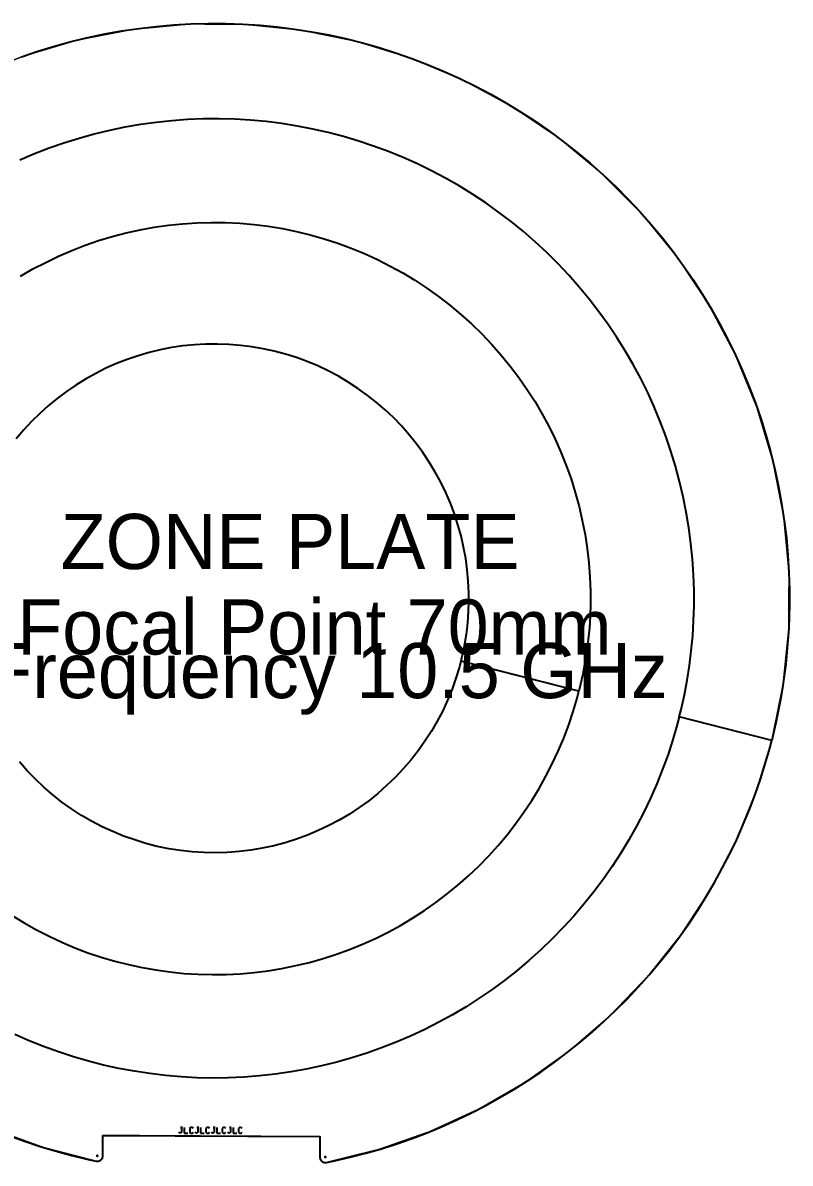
# Model space of a CAD drawing. Header units: millimetres. Extents: x -106 to 106, y -104 to 106.
# Drawn here: x -35.3 to 106.1, y -104 to 106.1 of the extents above; entities that cross this region are included whole.
import ezdxf

# ---------------------------------------------------------------- set-up
doc = ezdxf.new("R2010")
doc.units = ezdxf.units.MM
for name, color, linetype in [('BottomLayer', 5, 'Continuous'), ('BottomSolder', 6, 'Continuous'), ('Mechanical1', 6, 'Continuous'), ('PadHoleLayer', 156, 'Continuous'), ('TopLayer', 1, 'Continuous'), ('TopOverlay', 2, 'Continuous'), ('TopSolder', 216, 'Continuous')]:
    doc.layers.add(name, color=color, linetype=linetype)

msp = doc.modelspace()

# ---------------------------------------------------------------- linework, layer by layer
at = {"layer": 'BottomLayer'}
for p, q in [((-13.87, 105.02), (-10.7, 105.39)), ((-10.7, 105.39), (-7.52, 105.67)), ((-7.52, 105.67), (-4.34, 105.84)), ((-4.34, 105.84), (-1.15, 105.93)), ((-1.15, 105.93), (2.04, 105.91)), ((2.04, 105.91), (5.23, 105.8)), ((5.23, 105.8), (8.42, 105.6)), ((8.42, 105.6), (11.59, 105.3)), ((11.59, 105.3), (14.76, 104.9)), ((-26.4, 102.59), (-23.29, 103.34)), ((-23.29, 103.34), (-20.17, 104)), ((-20.17, 104), (-17.03, 104.56)), ((-17.03, 104.56), (-13.87, 105.02)), ((14.76, 104.9), (17.91, 104.41)), ((17.91, 104.41), (21.05, 103.82)), ((21.05, 103.82), (24.17, 103.14)), ((24.17, 103.14), (27.26, 102.36)), ((-32.53, 100.82), (-29.48, 101.75)), ((-29.48, 101.75), (-26.4, 102.59)), ((27.26, 102.36), (30.34, 101.5)), ((30.34, 101.5), (33.38, 100.54)), ((-35.55, 99.79), (-32.53, 100.82)), ((33.38, 100.54), (36.39, 99.49)), ((36.39, 99.49), (39.37, 98.34)), ((39.37, 98.34), (42.32, 97.11)), ((42.32, 97.11), (45.22, 95.8)), ((45.22, 95.8), (48.09, 94.39)), ((48.09, 94.39), (50.91, 92.9)), ((50.91, 92.9), (53.68, 91.32)), ((53.68, 91.32), (56.41, 89.66)), ((-2.05, 88.34), (-4.95, 88.23)), ((0.86, 88.36), (-2.05, 88.34)), ((3.76, 88.28), (0.86, 88.36)), ((6.66, 88.11), (3.76, 88.28)), ((56.41, 89.66), (59.09, 87.92)), ((-19.31, 86.23), (-22.14, 85.55)), ((-16.47, 86.82), (-19.31, 86.23)), ((-13.61, 87.31), (-16.47, 86.82)), ((-10.73, 87.71), (-13.61, 87.31)), ((-7.84, 88.02), (-10.73, 87.71)), ((-4.95, 88.23), (-7.84, 88.02)), ((9.55, 87.85), (6.66, 88.11)), ((12.43, 87.49), (9.55, 87.85)), ((15.3, 87.03), (12.43, 87.49)), ((18.15, 86.48), (15.3, 87.03)), ((20.98, 85.84), (18.15, 86.48)), ((59.09, 87.92), (61.71, 86.1)), ((-24.93, 84.77), (-27.71, 83.91)), ((-22.14, 85.55), (-24.93, 84.77)), ((23.79, 85.1), (20.98, 85.84)), ((26.58, 84.27), (23.79, 85.1)), ((29.33, 83.35), (26.58, 84.27)), ((61.71, 86.1), (64.27, 84.21)), ((64.27, 84.21), (66.78, 82.23)), ((-30.45, 82.95), (-33.16, 81.91)), ((-27.71, 83.91), (-30.45, 82.95)), ((32.06, 82.35), (29.33, 83.35)), ((34.74, 81.25), (32.06, 82.35)), ((66.78, 82.23), (69.23, 80.18)), ((-33.16, 81.91), (-35.83, 80.77)), ((37.39, 80.06), (34.74, 81.25)), ((40.01, 78.79), (37.39, 80.06)), ((69.23, 80.18), (71.61, 78.06)), ((42.57, 77.43), (40.01, 78.79)), ((71.61, 78.06), (73.93, 75.87)), ((45.09, 75.99), (42.57, 77.43)), ((47.57, 74.47), (45.09, 75.99)), ((73.93, 75.87), (76.18, 73.61)), ((49.99, 72.87), (47.57, 74.47)), ((76.18, 73.61), (78.36, 71.28)), ((52.36, 71.18), (49.99, 72.87)), ((54.67, 69.43), (52.36, 71.18)), ((56.92, 67.59), (54.67, 69.43)), ((78.36, 71.28), (80.48, 68.89)), ((-18.8, 66.68), (-16.25, 67.35)), ((-16.25, 67.35), (-13.68, 67.92)), ((-13.68, 67.92), (-11.08, 68.39)), ((-11.08, 68.39), (-8.47, 68.76)), ((-8.47, 68.76), (-5.85, 69.03)), ((-5.85, 69.03), (-3.22, 69.21)), ((-3.22, 69.21), (-0.58, 69.28)), ((-0.58, 69.28), (2.05, 69.25)), ((2.05, 69.25), (4.68, 69.12)), ((4.68, 69.12), (7.31, 68.89)), ((7.31, 68.89), (9.93, 68.57)), ((9.93, 68.57), (12.53, 68.14)), ((12.53, 68.14), (15.11, 67.61)), ((15.11, 67.61), (17.67, 66.99)), ((59.11, 65.69), (56.92, 67.59)), ((80.48, 68.89), (82.51, 66.43)), ((-23.82, 65.06), (-21.32, 65.92)), ((-21.32, 65.92), (-18.8, 66.68)), ((17.67, 66.99), (20.21, 66.27)), ((20.21, 66.27), (22.72, 65.45)), ((22.72, 65.45), (25.19, 64.54)), ((61.23, 63.71), (59.11, 65.69)), ((82.51, 66.43), (84.48, 63.92)), ((-31.07, 61.92), (-28.69, 63.06)), ((-28.69, 63.06), (-26.27, 64.11)), ((-26.27, 64.11), (-23.82, 65.06)), ((25.19, 64.54), (27.63, 63.53)), ((27.63, 63.53), (30.02, 62.44)), ((63.29, 61.66), (61.23, 63.71)), ((84.48, 63.92), (86.37, 61.34)), ((-33.41, 60.7), (-31.07, 61.92)), ((30.02, 62.44), (32.38, 61.25)), ((32.38, 61.25), (34.68, 59.97)), ((65.29, 59.55), (63.29, 61.66)), ((86.37, 61.34), (88.17, 58.71)), ((-35.69, 59.38), (-33.41, 60.7)), ((34.68, 59.97), (36.94, 58.61)), ((67.21, 57.37), (65.29, 59.55)), ((36.94, 58.61), (39.14, 57.16)), ((39.14, 57.16), (41.29, 55.63)), ((69.06, 55.13), (67.21, 57.37)), ((88.17, 58.71), (89.9, 56.03)), ((41.29, 55.63), (43.38, 54.02)), ((70.83, 52.83), (69.06, 55.13)), ((89.9, 56.03), (91.55, 53.3)), ((43.38, 54.02), (45.4, 52.33)), ((72.53, 50.48), (70.83, 52.83)), ((91.55, 53.3), (93.11, 50.52)), ((45.4, 52.33), (47.36, 50.57)), ((47.36, 50.57), (49.25, 48.73)), ((74.15, 48.07), (72.53, 50.48)), ((93.11, 50.52), (94.59, 47.69)), ((49.25, 48.73), (51.07, 46.82)), ((-5.79, 46.52), (-7.88, 46.21)), ((-3.68, 46.73), (-5.79, 46.52)), ((-1.56, 46.85), (-3.68, 46.73)), ((0.55, 46.87), (-1.56, 46.85)), ((2.67, 46.8), (0.55, 46.87)), ((4.78, 46.63), (2.67, 46.8)), ((6.88, 46.37), (4.78, 46.63)), ((8.97, 46.01), (6.88, 46.37)), ((51.07, 46.82), (52.81, 44.84)), ((75.69, 45.6), (74.15, 48.07)), ((94.59, 47.69), (95.99, 44.82)), ((-14.05, 44.72), (-16.06, 44.04)), ((-12.02, 45.31), (-14.05, 44.72)), ((-9.96, 45.81), (-12.02, 45.31)), ((-7.88, 46.21), (-9.96, 45.81)), ((11.04, 45.56), (8.97, 46.01)), ((13.09, 45.01), (11.04, 45.56)), ((15.11, 44.37), (13.09, 45.01)), ((17.1, 43.65), (15.11, 44.37)), ((52.81, 44.84), (54.48, 42.8)), ((77.15, 43.09), (75.69, 45.6)), ((95.99, 44.82), (97.29, 41.91)), ((-19.97, 42.41), (-21.86, 41.46)), ((-18.03, 43.27), (-19.97, 42.41)), ((-16.06, 44.04), (-18.03, 43.27)), ((19.05, 42.83), (17.1, 43.65)), ((20.97, 41.93), (19.05, 42.83)), ((54.48, 42.8), (56.07, 40.7)), ((78.52, 40.53), (77.15, 43.09)), ((-23.72, 40.43), (-25.52, 39.32)), ((-21.86, 41.46), (-23.72, 40.43)), ((22.84, 40.94), (20.97, 41.93)), ((24.66, 39.86), (22.84, 40.94)), ((56.07, 40.7), (57.57, 38.54)), ((79.81, 37.93), (78.52, 40.53)), ((97.29, 41.91), (98.51, 38.96)), ((-27.27, 38.13), (-28.96, 36.86)), ((-25.52, 39.32), (-27.27, 38.13)), ((26.44, 38.71), (24.66, 39.86)), ((28.16, 37.47), (26.44, 38.71)), ((57.57, 38.54), (59, 36.32)), ((81.01, 35.29), (79.81, 37.93)), ((98.51, 38.96), (99.64, 35.97)), ((-28.96, 36.86), (-30.6, 35.51)), ((29.82, 36.16), (28.16, 37.47)), ((31.43, 34.78), (29.82, 36.16)), ((59, 36.32), (60.34, 34.05)), ((99.64, 35.97), (100.68, 32.95)), ((-32.17, 34.09), (-33.68, 32.61)), ((-30.6, 35.51), (-32.17, 34.09)), ((32.97, 33.32), (31.43, 34.78)), ((60.34, 34.05), (61.59, 31.73)), ((82.13, 32.61), (81.01, 35.29)), ((-33.68, 32.61), (-35.12, 31.05)), ((34.44, 31.8), (32.97, 33.32)), ((35.84, 30.21), (34.44, 31.8)), ((61.59, 31.73), (62.75, 29.36)), ((83.16, 29.89), (82.13, 32.61)), ((100.68, 32.95), (101.62, 29.91)), ((-35.12, 31.05), (-36.48, 29.43)), ((37.17, 28.56), (35.84, 30.21)), ((84.09, 27.14), (83.16, 29.89)), ((101.62, 29.91), (102.48, 26.83)), ((38.42, 26.86), (37.17, 28.56)), ((62.75, 29.36), (63.82, 26.95)), ((39.59, 25.09), (38.42, 26.86)), ((63.82, 26.95), (64.8, 24.5)), ((84.94, 24.36), (84.09, 27.14)), ((102.48, 26.83), (103.24, 23.73)), ((40.69, 23.28), (39.59, 25.09)), ((41.7, 21.42), (40.69, 23.28)), ((64.8, 24.5), (65.69, 22.02)), ((85.69, 21.56), (84.94, 24.36)), ((103.24, 23.73), (103.91, 20.61)), ((42.62, 19.51), (41.7, 21.42)), ((65.69, 22.02), (66.48, 19.51)), ((86.36, 18.73), (85.69, 21.56)), ((43.46, 17.57), (42.62, 19.51)), ((66.48, 19.51), (67.17, 16.96)), ((103.91, 20.61), (104.48, 17.47)), ((44.21, 15.58), (43.46, 17.57)), ((67.17, 16.96), (67.77, 14.39)), ((86.92, 15.89), (86.36, 18.73)), ((104.48, 17.47), (104.96, 14.32)), ((44.87, 13.57), (44.21, 15.58)), ((87.4, 13.02), (86.92, 15.89)), ((45.44, 11.53), (44.87, 13.57)), ((67.77, 14.39), (68.27, 11.81)), ((87.78, 10.14), (87.4, 13.02)), ((104.96, 14.32), (105.35, 11.15)), ((45.91, 9.47), (45.44, 11.53)), ((68.27, 11.81), (68.67, 9.2)), ((105.35, 11.15), (105.63, 7.97)), ((46.29, 7.38), (45.91, 9.47)), ((68.67, 9.2), (68.97, 6.58)), ((88.07, 7.25), (87.78, 10.14)), ((46.58, 5.28), (46.29, 7.38)), ((68.97, 6.58), (69.17, 3.95)), ((88.26, 4.35), (88.07, 7.25)), ((105.63, 7.97), (105.83, 4.79)), ((46.77, 3.17), (46.58, 5.28)), ((88.35, 1.45), (88.26, 4.35)), ((105.83, 4.79), (105.92, 1.6)), ((46.86, 1.06), (46.77, 3.17)), ((69.17, 3.95), (69.27, 1.32)), ((46.88, 0), (46.86, 1.06)), ((69.27, 1.32), (69.27, 0)), ((69.27, 0), (69.27, -1.08)), ((88.36, 0), (88.35, 1.45)), ((105.92, 1.6), (105.92, 0)), ((105.92, 0), (105.92, -1.1)), ((46.82, -2.19), (46.87, -0.73)), ((46.87, -0.73), (46.88, 0)), ((69.27, -1.08), (69.2, -3.24)), ((88.27, -4.13), (88.35, -1.38)), ((88.35, -1.38), (88.36, 0)), ((105.92, -1.1), (105.88, -3.3)), ((46.6, -5.1), (46.73, -3.65)), ((46.73, -3.65), (46.82, -2.19)), ((69.2, -3.24), (69.07, -5.39)), ((88.1, -6.88), (88.27, -4.13)), ((105.88, -3.3), (105.78, -5.5)), ((46.42, -6.55), (46.6, -5.1)), ((69.07, -5.39), (68.87, -7.54)), ((105.78, -5.5), (105.65, -7.7)), ((45.92, -9.43), (46.19, -7.99)), ((46.19, -7.99), (46.42, -6.55)), ((68.87, -7.54), (68.6, -9.68)), ((87.84, -9.62), (88.1, -6.88)), ((105.65, -7.7), (105.46, -9.89)), ((45.6, -10.85), (45.92, -9.43)), ((68.6, -9.68), (68.26, -11.82)), ((87.5, -12.35), (87.84, -9.62)), ((105.46, -9.89), (105.24, -12.08)), ((45.41, -11.57), (45.13, -12.61)), ((45.42, -11.56), (45.41, -11.56)), ((45.41, -11.56), (45.41, -11.57)), ((45.41, -11.57), (45.41, -11.57)), ((67.13, -17.09), (45.42, -11.56)), ((45.42, -11.56), (45.42, -11.56)), ((45.42, -11.56), (45.42, -11.56)), ((45.42, -11.56), (45.42, -11.56)), ((45.42, -11.56), (45.42, -11.56)), ((45.42, -11.56), (45.42, -11.56)), ((45.42, -11.56), (45.42, -11.56)), ((45.43, -11.56), (45.6, -10.85)), ((67.13, -17.09), (45.43, -11.56)), ((68.26, -11.82), (67.86, -13.94)), ((87.07, -15.07), (87.5, -12.35)), ((105.24, -12.08), (104.96, -14.26)), ((44.5, -14.68), (43.78, -16.72)), ((45.13, -12.61), (44.5, -14.68)), ((67.86, -13.94), (67.39, -16.05)), ((104.96, -14.26), (104.64, -16.44)), ((43.78, -16.72), (42.96, -18.73)), ((67.39, -16.05), (67.13, -17.09)), ((86.56, -17.78), (87.07, -15.07)), ((104.64, -16.44), (104.28, -18.61)), ((42.96, -18.73), (42.05, -20.69)), ((66.09, -20.84), (66.82, -18.36)), ((66.82, -18.36), (67.14, -17.1)), ((67.14, -17.09), (67.13, -17.09)), ((67.13, -17.09), (67.13, -17.09)), ((67.13, -17.09), (67.13, -17.09)), ((67.13, -17.09), (67.13, -17.09)), ((67.13, -17.09), (67.13, -17.09)), ((67.13, -17.09), (67.13, -17.09)), ((67.13, -17.09), (67.13, -17.09)), ((67.13, -17.09), (67.13, -17.09)), ((67.13, -17.09), (67.13, -17.09)), ((67.14, -17.1), (67.14, -17.09)), ((67.14, -17.1), (67.14, -17.1)), ((67.14, -17.1), (67.14, -17.1)), ((67.14, -17.1), (67.14, -17.1)), ((67.14, -17.1), (67.14, -17.1)), ((67.14, -17.1), (67.14, -17.1)), ((67.14, -17.1), (67.14, -17.1)), ((67.14, -17.1), (67.14, -17.1)), ((85.96, -20.47), (86.56, -17.78)), ((104.28, -18.61), (103.87, -20.77)), ((42.05, -20.69), (41.05, -22.61)), ((65.26, -23.3), (66.09, -20.84)), ((85.63, -21.8), (85.96, -20.47)), ((103.87, -20.77), (103.42, -22.93)), ((41.05, -22.61), (39.96, -24.48)), ((85.62, -21.81), (85.25, -23.21)), ((85.63, -21.8), (85.62, -21.8)), ((85.62, -21.8), (85.62, -21.8)), ((85.62, -21.8), (85.62, -21.8)), ((85.62, -21.8), (85.62, -21.81)), ((85.62, -21.81), (85.62, -21.81)), ((102.65, -26.14), (85.63, -21.8)), ((102.65, -26.14), (85.63, -21.8)), ((85.63, -21.8), (85.63, -21.8)), ((103.42, -22.93), (102.92, -25.07)), ((39.96, -24.48), (38.78, -26.3)), ((64.34, -25.72), (65.26, -23.3)), ((85.25, -23.21), (84.44, -25.98)), ((102.92, -25.07), (102.65, -26.14)), ((38.78, -26.3), (37.53, -28.07)), ((63.34, -28.11), (64.34, -25.72)), ((84.44, -25.98), (83.55, -28.73)), ((102.29, -27.59), (102.66, -26.15)), ((102.65, -26.14), (102.65, -26.14)), ((102.66, -26.14), (102.65, -26.14)), ((102.65, -26.14), (102.65, -26.14)), ((102.65, -26.14), (102.65, -26.14)), ((102.65, -26.14), (102.65, -26.14)), ((102.65, -26.14), (102.65, -26.14)), ((102.65, -26.14), (102.65, -26.14)), ((102.65, -26.14), (102.65, -26.14)), ((102.65, -26.14), (102.65, -26.14)), ((102.66, -26.15), (102.66, -26.14)), ((102.66, -26.14), (102.66, -26.14)), ((102.66, -26.15), (102.66, -26.15)), ((102.66, -26.15), (102.66, -26.15)), ((102.66, -26.15), (102.66, -26.15)), ((102.66, -26.15), (102.66, -26.15)), ((102.66, -26.15), (102.66, -26.15)), ((102.66, -26.15), (102.66, -26.15)), ((37.53, -28.07), (36.19, -29.77)), ((62.24, -30.46), (63.34, -28.11)), ((83.55, -28.73), (82.56, -31.45)), ((101.47, -30.46), (102.29, -27.59)), ((-34.48, -31.73), (-35.91, -30.11)), ((34.78, -31.41), (33.29, -32.98)), ((36.19, -29.77), (34.78, -31.41)), ((61.06, -32.77), (62.24, -30.46)), ((82.56, -31.45), (81.49, -34.13)), ((100.58, -33.3), (101.47, -30.46)), ((-32.98, -33.29), (-34.48, -31.73)), ((-31.41, -34.78), (-32.98, -33.29)), ((33.29, -32.98), (31.73, -34.48)), ((59.79, -35.03), (61.06, -32.77)), ((99.6, -36.12), (100.58, -33.3)), ((-29.77, -36.19), (-31.41, -34.78)), ((31.73, -34.48), (30.11, -35.91)), ((58.44, -37.24), (59.79, -35.03)), ((81.49, -34.13), (80.33, -36.78)), ((-28.07, -37.53), (-29.77, -36.19)), ((-26.3, -38.78), (-28.07, -37.53)), ((28.42, -37.26), (26.66, -38.54)), ((30.11, -35.91), (28.42, -37.26)), ((57.01, -39.4), (58.44, -37.24)), ((80.33, -36.78), (79.08, -39.39)), ((98.54, -38.9), (99.6, -36.12)), ((-24.48, -39.96), (-26.3, -38.78)), ((24.86, -39.73), (23, -40.83)), ((26.66, -38.54), (24.86, -39.73)), ((55.49, -41.5), (57.01, -39.4)), ((79.08, -39.39), (77.75, -41.96)), ((97.41, -41.66), (98.54, -38.9)), ((-22.61, -41.05), (-24.48, -39.96)), ((-20.69, -42.05), (-22.61, -41.05)), ((21.08, -41.85), (19.13, -42.78)), ((23, -40.83), (21.08, -41.85)), ((53.9, -43.55), (55.49, -41.5)), ((77.75, -41.96), (76.34, -44.48)), ((96.2, -44.38), (97.41, -41.66)), ((-18.73, -42.96), (-20.69, -42.05)), ((-16.72, -43.78), (-18.73, -42.96)), ((-14.68, -44.5), (-16.72, -43.78)), ((17.13, -43.62), (15.1, -44.36)), ((19.13, -42.78), (17.13, -43.62)), ((52.24, -45.53), (53.9, -43.55)), ((-12.61, -45.13), (-14.68, -44.5)), ((-10.52, -45.67), (-12.61, -45.13)), ((-8.39, -46.1), (-10.52, -45.67)), ((-6.26, -46.44), (-8.39, -46.1)), ((8.83, -46.02), (6.69, -46.38)), ((10.94, -45.57), (8.83, -46.02)), ((13.04, -45.01), (10.94, -45.57)), ((15.1, -44.36), (13.04, -45.01)), ((50.5, -47.45), (52.24, -45.53)), ((76.34, -44.48), (74.84, -46.95)), ((94.91, -47.07), (96.2, -44.38)), ((-4.11, -46.68), (-6.26, -46.44)), ((-1.94, -46.82), (-4.11, -46.68)), ((0.22, -46.86), (-1.94, -46.82)), ((2.38, -46.8), (0.22, -46.86)), ((4.54, -46.64), (2.38, -46.8)), ((6.69, -46.38), (4.54, -46.64)), ((48.69, -49.31), (50.5, -47.45)), ((74.84, -46.95), (73.27, -49.38)), ((93.55, -49.72), (94.91, -47.07)), ((46.81, -51.09), (48.69, -49.31)), ((73.27, -49.38), (71.61, -51.75)), ((92.12, -52.34), (93.55, -49.72)), ((44.87, -52.81), (46.81, -51.09)), ((71.61, -51.75), (69.88, -54.06)), ((90.61, -54.91), (92.12, -52.34)), ((40.8, -56.01), (42.86, -54.45)), ((42.86, -54.45), (44.87, -52.81)), ((69.88, -54.06), (68.07, -56.32)), ((38.67, -57.5), (40.8, -56.01)), ((68.07, -56.32), (66.19, -58.52)), ((89.03, -57.43), (90.61, -54.91)), ((-37.24, -58.44), (-35.03, -59.79)), ((36.5, -58.9), (38.67, -57.5)), ((66.19, -58.52), (64.24, -60.65)), ((87.38, -59.92), (89.03, -57.43)), ((-35.03, -59.79), (-32.77, -61.06)), ((31.99, -61.47), (34.27, -60.23)), ((34.27, -60.23), (36.5, -58.9)), ((64.24, -60.65), (62.22, -62.72)), ((85.66, -62.35), (87.38, -59.92)), ((-32.77, -61.06), (-30.46, -62.24)), ((-30.46, -62.24), (-28.11, -63.34)), ((27.31, -63.69), (29.67, -62.62)), ((29.67, -62.62), (31.99, -61.47)), ((62.22, -62.72), (60.14, -64.72)), ((83.87, -64.73), (85.66, -62.35)), ((-28.11, -63.34), (-25.72, -64.34)), ((-25.72, -64.34), (-23.3, -65.26)), ((22.47, -65.55), (24.91, -64.66)), ((24.91, -64.66), (27.31, -63.69)), ((60.14, -64.72), (57.99, -66.66)), ((82.01, -67.07), (83.87, -64.73)), ((-23.3, -65.26), (-20.84, -66.09)), ((-20.84, -66.09), (-18.36, -66.82)), ((-18.36, -66.82), (-15.85, -67.46)), ((14.99, -67.65), (17.51, -67.04)), ((17.51, -67.04), (20.01, -66.34)), ((20.01, -66.34), (22.47, -65.55)), ((57.99, -66.66), (55.78, -68.52)), ((80.1, -69.35), (82.01, -67.07)), ((-15.85, -67.46), (-13.31, -68)), ((-13.31, -68), (-10.76, -68.45)), ((-10.76, -68.45), (-8.19, -68.81)), ((-8.19, -68.81), (-5.61, -69.07)), ((-5.61, -69.07), (-3.03, -69.23)), ((-3.03, -69.23), (-0.44, -69.29)), ((-0.44, -69.29), (2.15, -69.26)), ((2.15, -69.26), (4.74, -69.13)), ((4.74, -69.13), (7.32, -68.91)), ((7.32, -68.91), (9.9, -68.58)), ((9.9, -68.58), (12.45, -68.17)), ((12.45, -68.17), (14.99, -67.65)), ((55.78, -68.52), (53.51, -70.31)), ((53.51, -70.31), (51.18, -72.02)), ((78.11, -71.57), (80.1, -69.35)), ((51.18, -72.02), (48.79, -73.66)), ((76.07, -73.74), (78.11, -71.57)), ((46.36, -75.21), (43.87, -76.69)), ((48.79, -73.66), (46.36, -75.21)), ((73.96, -75.85), (76.07, -73.74)), ((43.87, -76.69), (41.34, -78.08)), ((71.8, -77.9), (73.96, -75.85)), ((38.76, -79.39), (36.14, -80.62)), ((41.34, -78.08), (38.76, -79.39)), ((69.58, -79.89), (71.8, -77.9)), ((-34.13, -81.49), (-36.78, -80.33)), ((-31.45, -82.56), (-34.13, -81.49)), ((33.49, -81.76), (30.79, -82.81)), ((36.14, -80.62), (33.49, -81.76)), ((64.98, -83.68), (67.31, -81.82)), ((67.31, -81.82), (69.58, -79.89)), ((-28.73, -83.55), (-31.45, -82.56)), ((-25.98, -84.44), (-28.73, -83.55)), ((28.07, -83.77), (25.31, -84.65)), ((30.79, -82.81), (28.07, -83.77)), ((62.6, -85.47), (64.98, -83.68)), ((-23.21, -85.25), (-25.98, -84.44)), ((-20.4, -85.96), (-23.21, -85.25)), ((-17.58, -86.58), (-20.4, -85.96)), ((19.72, -86.12), (16.89, -86.72)), ((22.53, -85.43), (19.72, -86.12)), ((25.31, -84.65), (22.53, -85.43)), ((60.17, -87.2), (62.6, -85.47)), ((-14.74, -87.11), (-17.58, -86.58)), ((-11.88, -87.55), (-14.74, -87.11)), ((-9.01, -87.89), (-11.88, -87.55)), ((-6.13, -88.14), (-9.01, -87.89)), ((-3.24, -88.29), (-6.13, -88.14)), ((5.43, -88.18), (2.54, -88.31)), ((8.31, -87.96), (5.43, -88.18)), ((11.18, -87.64), (8.31, -87.96)), ((14.05, -87.23), (11.18, -87.64)), ((16.89, -86.72), (14.05, -87.23)), ((57.69, -88.86), (60.17, -87.2)), ((-0.35, -88.35), (-3.24, -88.29)), ((2.54, -88.31), (-0.35, -88.35)), ((55.17, -90.45), (57.69, -88.86)), ((50, -93.41), (52.6, -91.96)), ((52.6, -91.96), (55.17, -90.45)), ((47.35, -94.78), (50, -93.41)), ((41.94, -97.29), (44.66, -96.07)), ((44.66, -96.07), (47.35, -94.78)), ((36.41, -99.49), (39.19, -98.43)), ((39.19, -98.43), (41.94, -97.29)), ((-37.86, -98.95), (-34.99, -100)), ((-34.99, -100), (-32.1, -100.97)), ((-20.55, -102.69), (-20.53, -98.92)), ((-20.53, -98.92), (19.45, -99.14)), ((19.45, -99.14), (19.43, -102.91)), ((30.75, -101.38), (33.59, -100.48)), ((33.59, -100.48), (36.41, -99.49)), ((-32.1, -100.97), (-29.17, -101.85)), ((-29.17, -101.85), (-26.23, -102.65)), ((-26.23, -102.65), (-23.26, -103.36)), ((-20.6, -103.03), (-20.55, -102.81)), ((-20.55, -102.81), (-20.55, -102.69)), ((-20.55, -102.69), (-20.55, -102.69)), ((-20.55, -102.69), (-20.55, -102.69)), ((-20.55, -102.69), (-20.55, -102.69)), ((19.43, -102.91), (19.43, -103.02)), ((25, -102.95), (27.89, -102.21)), ((27.89, -102.21), (30.75, -101.38)), ((-23.26, -103.36), (-21.77, -103.67)), ((-21.77, -103.67), (-21.77, -103.67)), ((-21.77, -103.67), (-21.66, -103.7)), ((-21.66, -103.7), (-21.43, -103.69)), ((-21.43, -103.69), (-21.22, -103.64)), ((-21.22, -103.64), (-21.01, -103.54)), ((-21.01, -103.54), (-20.84, -103.4)), ((-20.84, -103.4), (-20.7, -103.23)), ((-20.7, -103.23), (-20.6, -103.03)), ((19.43, -103.02), (19.48, -103.24)), ((19.48, -103.24), (19.58, -103.45)), ((19.58, -103.45), (19.71, -103.62)), ((19.71, -103.62), (19.89, -103.77)), ((19.89, -103.77), (20.09, -103.87)), ((20.09, -103.87), (20.3, -103.92)), ((20.3, -103.92), (20.53, -103.93)), ((20.53, -103.93), (20.64, -103.91)), ((20.64, -103.91), (22.1, -103.62)), ((20.64, -103.91), (20.64, -103.91)), ((20.64, -103.91), (20.64, -103.91)), ((20.64, -103.91), (20.64, -103.91)), ((20.64, -103.91), (20.64, -103.91)), ((20.64, -103.91), (20.64, -103.91)), ((22.1, -103.62), (25, -102.95))]:
    msp.add_line(p, q, dxfattribs=at)
at = {"layer": 'BottomSolder', "const_width": 0.05}
for points in [[(-21.59, -102.69, 1), (-21.54, -102.69, 1)], [(20.41, -102.92, 1), (20.46, -102.92, 1)]]:
    msp.add_lwpolyline(points, format="xyb", close=True, dxfattribs=at)
at = {"layer": 'Mechanical1', "const_width": 0.254}
for points in [[(-102.65, 26.15, -1), (102.65, -26.15)], [(-21.77, -103.67, -0.426706), (-102.65, 26.15)], [(102.65, -26.15, -0.288998), (20.63, -103.9)], [(-20.56, -102.69, -0.474542), (-21.77, -103.67)], [(20.63, -103.9, -0.474542), (19.44, -102.91)]]:
    msp.add_lwpolyline(points, format="xyb", dxfattribs=at)
at = {"layer": 'Mechanical1', "const_width": 0.127}
for points in [[(102.59, -26.15, 1), (102.71, -26.15, 1)], [(102.59, -26.15, 1), (102.71, -26.15, 1)], [(-20.6, -98.91, 1), (-20.48, -98.91, 1)], [(-20.6, -98.91, 1), (-20.48, -98.91, 1)], [(19.4, -99.13, 1), (19.52, -99.13, 1)], [(19.4, -99.13, 1), (19.52, -99.13, 1)], [(-20.62, -102.69, 1), (-20.5, -102.69, 1)], [(-20.62, -102.69, 1), (-20.5, -102.69, 1)], [(19.38, -102.91, 1), (19.5, -102.91, 1)], [(19.38, -102.91, 1), (19.5, -102.91, 1)], [(-21.83, -103.67, 1), (-21.7, -103.67, 1)], [(-21.83, -103.67, 1), (-21.7, -103.67, 1)], [(20.57, -103.9, 1), (20.7, -103.9, 1)], [(20.57, -103.9, 1), (20.7, -103.9, 1)]]:
    msp.add_lwpolyline(points, format="xyb", close=True, dxfattribs=at)
at = {"layer": 'Mechanical1', "const_width": 0.254}
for points in [[(-20.56, -102.69), (-20.54, -98.91)], [(-20.54, -98.91), (19.46, -99.13)], [(19.44, -102.91), (19.46, -99.13)]]:
    msp.add_lwpolyline(points, dxfattribs=at)
at = {"layer": 'PadHoleLayer', "const_width": 0.25}
for points in [[(-21.69, -102.69, 1), (-21.44, -102.69, 1)], [(20.31, -102.92, 1), (20.56, -102.92, 1)]]:
    msp.add_lwpolyline(points, format="xyb", close=True, dxfattribs=at)
at = {"layer": 'TopLayer'}
for p, q in [((-13.87, 105.02), (-10.7, 105.39)), ((-10.7, 105.39), (-7.52, 105.67)), ((-7.52, 105.67), (-4.34, 105.84)), ((-4.34, 105.84), (-1.15, 105.93)), ((-1.15, 105.93), (2.04, 105.91)), ((2.04, 105.91), (5.23, 105.8)), ((5.23, 105.8), (8.42, 105.6)), ((8.42, 105.6), (11.59, 105.3)), ((11.59, 105.3), (14.76, 104.9)), ((-26.4, 102.59), (-23.29, 103.34)), ((-23.29, 103.34), (-20.17, 104)), ((-20.17, 104), (-17.03, 104.56)), ((-17.03, 104.56), (-13.87, 105.02)), ((14.76, 104.9), (17.91, 104.41)), ((17.91, 104.41), (21.05, 103.82)), ((21.05, 103.82), (24.17, 103.14)), ((24.17, 103.14), (27.26, 102.36)), ((-32.53, 100.82), (-29.48, 101.75)), ((-29.48, 101.75), (-26.4, 102.59)), ((27.26, 102.36), (30.34, 101.5)), ((30.34, 101.5), (33.38, 100.54)), ((-35.55, 99.79), (-32.53, 100.82)), ((33.38, 100.54), (36.39, 99.49)), ((36.39, 99.49), (39.37, 98.34)), ((39.37, 98.34), (42.32, 97.11)), ((42.32, 97.11), (45.22, 95.8)), ((45.22, 95.8), (48.09, 94.39)), ((48.09, 94.39), (50.91, 92.9)), ((50.91, 92.9), (53.68, 91.32)), ((53.68, 91.32), (56.41, 89.66)), ((-2.05, 88.34), (-4.95, 88.23)), ((0.86, 88.36), (-2.05, 88.34)), ((3.76, 88.28), (0.86, 88.36)), ((6.66, 88.11), (3.76, 88.28)), ((56.41, 89.66), (59.09, 87.92)), ((-19.31, 86.23), (-22.14, 85.55)), ((-16.47, 86.82), (-19.31, 86.23)), ((-13.61, 87.31), (-16.47, 86.82)), ((-10.73, 87.71), (-13.61, 87.31)), ((-7.84, 88.02), (-10.73, 87.71)), ((-4.95, 88.23), (-7.84, 88.02)), ((9.55, 87.85), (6.66, 88.11)), ((12.43, 87.49), (9.55, 87.85)), ((15.3, 87.03), (12.43, 87.49)), ((18.15, 86.48), (15.3, 87.03)), ((20.98, 85.84), (18.15, 86.48)), ((59.09, 87.92), (61.71, 86.1)), ((-24.93, 84.77), (-27.71, 83.91)), ((-22.14, 85.55), (-24.93, 84.77)), ((23.79, 85.1), (20.98, 85.84)), ((26.58, 84.27), (23.79, 85.1)), ((29.33, 83.35), (26.58, 84.27)), ((61.71, 86.1), (64.27, 84.21)), ((64.27, 84.21), (66.78, 82.23)), ((-30.45, 82.95), (-33.16, 81.91)), ((-27.71, 83.91), (-30.45, 82.95)), ((32.06, 82.35), (29.33, 83.35)), ((34.74, 81.25), (32.06, 82.35)), ((66.78, 82.23), (69.23, 80.18)), ((-33.16, 81.91), (-35.83, 80.77)), ((37.39, 80.06), (34.74, 81.25)), ((40.01, 78.79), (37.39, 80.06)), ((69.23, 80.18), (71.61, 78.06)), ((42.57, 77.43), (40.01, 78.79)), ((71.61, 78.06), (73.93, 75.87)), ((45.09, 75.99), (42.57, 77.43)), ((47.57, 74.47), (45.09, 75.99)), ((73.93, 75.87), (76.18, 73.61)), ((49.99, 72.87), (47.57, 74.47)), ((76.18, 73.61), (78.36, 71.28)), ((52.36, 71.18), (49.99, 72.87)), ((54.67, 69.43), (52.36, 71.18)), ((56.92, 67.59), (54.67, 69.43)), ((78.36, 71.28), (80.48, 68.89)), ((-18.8, 66.68), (-16.25, 67.35)), ((-16.25, 67.35), (-13.68, 67.92)), ((-13.68, 67.92), (-11.08, 68.39)), ((-11.08, 68.39), (-8.47, 68.76)), ((-8.47, 68.76), (-5.85, 69.03)), ((-5.85, 69.03), (-3.22, 69.21)), ((-3.22, 69.21), (-0.58, 69.28)), ((-0.58, 69.28), (2.05, 69.25)), ((2.05, 69.25), (4.68, 69.12)), ((4.68, 69.12), (7.31, 68.89)), ((7.31, 68.89), (9.93, 68.57)), ((9.93, 68.57), (12.53, 68.14)), ((12.53, 68.14), (15.11, 67.61)), ((15.11, 67.61), (17.67, 66.99)), ((59.11, 65.69), (56.92, 67.59)), ((80.48, 68.89), (82.51, 66.43)), ((-23.82, 65.06), (-21.32, 65.92)), ((-21.32, 65.92), (-18.8, 66.68)), ((17.67, 66.99), (20.21, 66.27)), ((20.21, 66.27), (22.72, 65.45)), ((22.72, 65.45), (25.19, 64.54)), ((61.23, 63.71), (59.11, 65.69)), ((82.51, 66.43), (84.48, 63.92)), ((-31.07, 61.92), (-28.69, 63.06)), ((-28.69, 63.06), (-26.27, 64.11)), ((-26.27, 64.11), (-23.82, 65.06)), ((25.19, 64.54), (27.63, 63.53)), ((27.63, 63.53), (30.02, 62.44)), ((63.29, 61.66), (61.23, 63.71)), ((84.48, 63.92), (86.37, 61.34)), ((-33.41, 60.7), (-31.07, 61.92)), ((30.02, 62.44), (32.38, 61.25)), ((32.38, 61.25), (34.68, 59.97)), ((65.29, 59.55), (63.29, 61.66)), ((86.37, 61.34), (88.17, 58.71)), ((-35.69, 59.38), (-33.41, 60.7)), ((34.68, 59.97), (36.94, 58.61)), ((67.21, 57.37), (65.29, 59.55)), ((36.94, 58.61), (39.14, 57.16)), ((39.14, 57.16), (41.29, 55.63)), ((69.06, 55.13), (67.21, 57.37)), ((88.17, 58.71), (89.9, 56.03)), ((41.29, 55.63), (43.38, 54.02)), ((70.83, 52.83), (69.06, 55.13)), ((89.9, 56.03), (91.55, 53.3)), ((43.38, 54.02), (45.4, 52.33)), ((72.53, 50.48), (70.83, 52.83)), ((91.55, 53.3), (93.11, 50.52)), ((45.4, 52.33), (47.36, 50.57)), ((47.36, 50.57), (49.25, 48.73)), ((74.15, 48.07), (72.53, 50.48)), ((93.11, 50.52), (94.59, 47.69)), ((49.25, 48.73), (51.07, 46.82)), ((-5.79, 46.52), (-7.88, 46.21)), ((-3.68, 46.73), (-5.79, 46.52)), ((-1.56, 46.85), (-3.68, 46.73)), ((0.55, 46.87), (-1.56, 46.85)), ((2.67, 46.8), (0.55, 46.87)), ((4.78, 46.63), (2.67, 46.8)), ((6.88, 46.37), (4.78, 46.63)), ((8.97, 46.01), (6.88, 46.37)), ((51.07, 46.82), (52.81, 44.84)), ((75.69, 45.6), (74.15, 48.07)), ((94.59, 47.69), (95.99, 44.82)), ((-14.05, 44.72), (-16.06, 44.04)), ((-12.02, 45.31), (-14.05, 44.72)), ((-9.96, 45.81), (-12.02, 45.31)), ((-7.88, 46.21), (-9.96, 45.81)), ((11.04, 45.56), (8.97, 46.01)), ((13.09, 45.01), (11.04, 45.56)), ((15.11, 44.37), (13.09, 45.01)), ((17.1, 43.65), (15.11, 44.37)), ((52.81, 44.84), (54.48, 42.8)), ((77.15, 43.09), (75.69, 45.6)), ((95.99, 44.82), (97.29, 41.91)), ((-19.97, 42.41), (-21.86, 41.46)), ((-18.03, 43.27), (-19.97, 42.41)), ((-16.06, 44.04), (-18.03, 43.27)), ((19.05, 42.83), (17.1, 43.65)), ((20.97, 41.93), (19.05, 42.83)), ((54.48, 42.8), (56.07, 40.7)), ((78.52, 40.53), (77.15, 43.09)), ((-23.72, 40.43), (-25.52, 39.32)), ((-21.86, 41.46), (-23.72, 40.43)), ((22.84, 40.94), (20.97, 41.93)), ((24.66, 39.86), (22.84, 40.94)), ((56.07, 40.7), (57.57, 38.54)), ((79.81, 37.93), (78.52, 40.53)), ((97.29, 41.91), (98.51, 38.96)), ((-27.27, 38.13), (-28.96, 36.86)), ((-25.52, 39.32), (-27.27, 38.13)), ((26.44, 38.71), (24.66, 39.86)), ((28.16, 37.47), (26.44, 38.71)), ((57.57, 38.54), (59, 36.32)), ((81.01, 35.29), (79.81, 37.93)), ((98.51, 38.96), (99.64, 35.97)), ((-28.96, 36.86), (-30.6, 35.51)), ((29.82, 36.16), (28.16, 37.47)), ((31.43, 34.78), (29.82, 36.16)), ((59, 36.32), (60.34, 34.05)), ((99.64, 35.97), (100.68, 32.95)), ((-32.17, 34.09), (-33.68, 32.61)), ((-30.6, 35.51), (-32.17, 34.09)), ((32.97, 33.32), (31.43, 34.78)), ((60.34, 34.05), (61.59, 31.73)), ((82.13, 32.61), (81.01, 35.29)), ((-33.68, 32.61), (-35.12, 31.05)), ((34.44, 31.8), (32.97, 33.32)), ((35.84, 30.21), (34.44, 31.8)), ((61.59, 31.73), (62.75, 29.36)), ((83.16, 29.89), (82.13, 32.61)), ((100.68, 32.95), (101.62, 29.91)), ((-35.12, 31.05), (-36.48, 29.43)), ((37.17, 28.56), (35.84, 30.21)), ((84.09, 27.14), (83.16, 29.89)), ((101.62, 29.91), (102.48, 26.83)), ((38.42, 26.86), (37.17, 28.56)), ((62.75, 29.36), (63.82, 26.95)), ((39.59, 25.09), (38.42, 26.86)), ((63.82, 26.95), (64.8, 24.5)), ((84.94, 24.36), (84.09, 27.14)), ((102.48, 26.83), (103.24, 23.73)), ((40.69, 23.28), (39.59, 25.09)), ((41.7, 21.42), (40.69, 23.28)), ((64.8, 24.5), (65.69, 22.02)), ((85.69, 21.56), (84.94, 24.36)), ((103.24, 23.73), (103.91, 20.61)), ((42.62, 19.51), (41.7, 21.42)), ((65.69, 22.02), (66.48, 19.51)), ((86.36, 18.73), (85.69, 21.56)), ((43.46, 17.57), (42.62, 19.51)), ((66.48, 19.51), (67.17, 16.96)), ((103.91, 20.61), (104.48, 17.47)), ((44.21, 15.58), (43.46, 17.57)), ((67.17, 16.96), (67.77, 14.39)), ((86.92, 15.89), (86.36, 18.73)), ((104.48, 17.47), (104.96, 14.32)), ((44.87, 13.57), (44.21, 15.58)), ((87.4, 13.02), (86.92, 15.89)), ((45.44, 11.53), (44.87, 13.57)), ((67.77, 14.39), (68.27, 11.81)), ((87.78, 10.14), (87.4, 13.02)), ((104.96, 14.32), (105.35, 11.15)), ((45.91, 9.47), (45.44, 11.53)), ((68.27, 11.81), (68.67, 9.2)), ((105.35, 11.15), (105.63, 7.97)), ((46.29, 7.38), (45.91, 9.47)), ((68.67, 9.2), (68.97, 6.58)), ((88.07, 7.25), (87.78, 10.14)), ((46.58, 5.28), (46.29, 7.38)), ((68.97, 6.58), (69.17, 3.95)), ((88.26, 4.35), (88.07, 7.25)), ((105.63, 7.97), (105.83, 4.79)), ((46.77, 3.17), (46.58, 5.28)), ((88.35, 1.45), (88.26, 4.35)), ((105.83, 4.79), (105.92, 1.6)), ((46.86, 1.06), (46.77, 3.17)), ((69.17, 3.95), (69.27, 1.32)), ((46.88, 0), (46.86, 1.06)), ((69.27, 1.32), (69.27, 0)), ((69.27, 0), (69.27, -1.08)), ((88.36, 0), (88.35, 1.45)), ((105.92, 1.6), (105.92, 0)), ((105.92, 0), (105.92, -1.1)), ((46.82, -2.19), (46.87, -0.73)), ((46.87, -0.73), (46.88, 0)), ((69.27, -1.08), (69.2, -3.24)), ((88.27, -4.13), (88.35, -1.38)), ((88.35, -1.38), (88.36, 0)), ((105.92, -1.1), (105.88, -3.3)), ((46.6, -5.1), (46.73, -3.65)), ((46.73, -3.65), (46.82, -2.19)), ((69.2, -3.24), (69.07, -5.39)), ((88.1, -6.88), (88.27, -4.13)), ((105.88, -3.3), (105.78, -5.5)), ((46.42, -6.55), (46.6, -5.1)), ((69.07, -5.39), (68.87, -7.54)), ((105.78, -5.5), (105.65, -7.7)), ((45.92, -9.43), (46.19, -7.99)), ((46.19, -7.99), (46.42, -6.55)), ((68.87, -7.54), (68.6, -9.68)), ((87.84, -9.62), (88.1, -6.88)), ((105.65, -7.7), (105.46, -9.89)), ((45.6, -10.85), (45.92, -9.43)), ((68.6, -9.68), (68.26, -11.82)), ((87.5, -12.35), (87.84, -9.62)), ((105.46, -9.89), (105.24, -12.08)), ((45.41, -11.57), (45.13, -12.61)), ((45.42, -11.56), (45.41, -11.56)), ((45.41, -11.56), (45.41, -11.57)), ((45.41, -11.57), (45.41, -11.57)), ((67.13, -17.09), (45.42, -11.56)), ((45.42, -11.56), (45.42, -11.56)), ((45.42, -11.56), (45.42, -11.56)), ((45.42, -11.56), (45.42, -11.56)), ((45.42, -11.56), (45.42, -11.56)), ((45.42, -11.56), (45.42, -11.56)), ((45.42, -11.56), (45.42, -11.56)), ((45.43, -11.56), (45.6, -10.85)), ((67.13, -17.09), (45.43, -11.56)), ((68.26, -11.82), (67.86, -13.94)), ((87.07, -15.07), (87.5, -12.35)), ((105.24, -12.08), (104.96, -14.26)), ((44.5, -14.68), (43.78, -16.72)), ((45.13, -12.61), (44.5, -14.68)), ((67.86, -13.94), (67.39, -16.05)), ((104.96, -14.26), (104.64, -16.44)), ((43.78, -16.72), (42.96, -18.73)), ((67.39, -16.05), (67.13, -17.09)), ((86.56, -17.78), (87.07, -15.07)), ((104.64, -16.44), (104.28, -18.61)), ((42.96, -18.73), (42.05, -20.69)), ((66.09, -20.84), (66.82, -18.36)), ((66.82, -18.36), (67.14, -17.1)), ((67.14, -17.09), (67.13, -17.09)), ((67.13, -17.09), (67.13, -17.09)), ((67.13, -17.09), (67.13, -17.09)), ((67.13, -17.09), (67.13, -17.09)), ((67.13, -17.09), (67.13, -17.09)), ((67.13, -17.09), (67.13, -17.09)), ((67.13, -17.09), (67.13, -17.09)), ((67.13, -17.09), (67.13, -17.09)), ((67.13, -17.09), (67.13, -17.09)), ((67.14, -17.1), (67.14, -17.09)), ((67.14, -17.1), (67.14, -17.1)), ((67.14, -17.1), (67.14, -17.1)), ((67.14, -17.1), (67.14, -17.1)), ((67.14, -17.1), (67.14, -17.1)), ((67.14, -17.1), (67.14, -17.1)), ((67.14, -17.1), (67.14, -17.1)), ((67.14, -17.1), (67.14, -17.1)), ((85.96, -20.47), (86.56, -17.78)), ((104.28, -18.61), (103.87, -20.77)), ((42.05, -20.69), (41.05, -22.61)), ((65.26, -23.3), (66.09, -20.84)), ((85.63, -21.8), (85.96, -20.47)), ((103.87, -20.77), (103.42, -22.93)), ((41.05, -22.61), (39.96, -24.48)), ((85.62, -21.81), (85.25, -23.21)), ((85.63, -21.8), (85.62, -21.8)), ((85.62, -21.8), (85.62, -21.8)), ((85.62, -21.8), (85.62, -21.8)), ((85.62, -21.8), (85.62, -21.81)), ((85.62, -21.81), (85.62, -21.81)), ((102.65, -26.14), (85.63, -21.8)), ((102.65, -26.14), (85.63, -21.8)), ((85.63, -21.8), (85.63, -21.8)), ((103.42, -22.93), (102.92, -25.07)), ((39.96, -24.48), (38.78, -26.3)), ((64.34, -25.72), (65.26, -23.3)), ((85.25, -23.21), (84.44, -25.98)), ((102.92, -25.07), (102.65, -26.14)), ((38.78, -26.3), (37.53, -28.07)), ((63.34, -28.11), (64.34, -25.72)), ((84.44, -25.98), (83.55, -28.73)), ((102.29, -27.59), (102.66, -26.15)), ((102.65, -26.14), (102.65, -26.14)), ((102.66, -26.14), (102.65, -26.14)), ((102.65, -26.14), (102.65, -26.14)), ((102.65, -26.14), (102.65, -26.14)), ((102.65, -26.14), (102.65, -26.14)), ((102.65, -26.14), (102.65, -26.14)), ((102.65, -26.14), (102.65, -26.14)), ((102.65, -26.14), (102.65, -26.14)), ((102.65, -26.14), (102.65, -26.14)), ((102.66, -26.15), (102.66, -26.14)), ((102.66, -26.14), (102.66, -26.14)), ((102.66, -26.15), (102.66, -26.15)), ((102.66, -26.15), (102.66, -26.15)), ((102.66, -26.15), (102.66, -26.15)), ((102.66, -26.15), (102.66, -26.15)), ((102.66, -26.15), (102.66, -26.15)), ((102.66, -26.15), (102.66, -26.15)), ((37.53, -28.07), (36.19, -29.77)), ((62.24, -30.46), (63.34, -28.11)), ((83.55, -28.73), (82.56, -31.45)), ((101.47, -30.46), (102.29, -27.59)), ((-34.48, -31.73), (-35.91, -30.11)), ((34.78, -31.41), (33.29, -32.98)), ((36.19, -29.77), (34.78, -31.41)), ((61.06, -32.77), (62.24, -30.46)), ((82.56, -31.45), (81.49, -34.13)), ((100.58, -33.3), (101.47, -30.46)), ((-32.98, -33.29), (-34.48, -31.73)), ((-31.41, -34.78), (-32.98, -33.29)), ((33.29, -32.98), (31.73, -34.48)), ((59.79, -35.03), (61.06, -32.77)), ((99.6, -36.12), (100.58, -33.3)), ((-29.77, -36.19), (-31.41, -34.78)), ((31.73, -34.48), (30.11, -35.91)), ((58.44, -37.24), (59.79, -35.03)), ((81.49, -34.13), (80.33, -36.78)), ((-28.07, -37.53), (-29.77, -36.19)), ((-26.3, -38.78), (-28.07, -37.53)), ((28.42, -37.26), (26.66, -38.54)), ((30.11, -35.91), (28.42, -37.26)), ((57.01, -39.4), (58.44, -37.24)), ((80.33, -36.78), (79.08, -39.39)), ((98.54, -38.9), (99.6, -36.12)), ((-24.48, -39.96), (-26.3, -38.78)), ((24.86, -39.73), (23, -40.83)), ((26.66, -38.54), (24.86, -39.73)), ((55.49, -41.5), (57.01, -39.4)), ((79.08, -39.39), (77.75, -41.96)), ((97.41, -41.66), (98.54, -38.9)), ((-22.61, -41.05), (-24.48, -39.96)), ((-20.69, -42.05), (-22.61, -41.05)), ((21.08, -41.85), (19.13, -42.78)), ((23, -40.83), (21.08, -41.85)), ((53.9, -43.55), (55.49, -41.5)), ((77.75, -41.96), (76.34, -44.48)), ((96.2, -44.38), (97.41, -41.66)), ((-18.73, -42.96), (-20.69, -42.05)), ((-16.72, -43.78), (-18.73, -42.96)), ((-14.68, -44.5), (-16.72, -43.78)), ((17.13, -43.62), (15.1, -44.36)), ((19.13, -42.78), (17.13, -43.62)), ((52.24, -45.53), (53.9, -43.55)), ((-12.61, -45.13), (-14.68, -44.5)), ((-10.52, -45.67), (-12.61, -45.13)), ((-8.39, -46.1), (-10.52, -45.67)), ((-6.26, -46.44), (-8.39, -46.1)), ((8.83, -46.02), (6.69, -46.38)), ((10.94, -45.57), (8.83, -46.02)), ((13.04, -45.01), (10.94, -45.57)), ((15.1, -44.36), (13.04, -45.01)), ((50.5, -47.45), (52.24, -45.53)), ((76.34, -44.48), (74.84, -46.95)), ((94.91, -47.07), (96.2, -44.38)), ((-4.11, -46.68), (-6.26, -46.44)), ((-1.94, -46.82), (-4.11, -46.68)), ((0.22, -46.86), (-1.94, -46.82)), ((2.38, -46.8), (0.22, -46.86)), ((4.54, -46.64), (2.38, -46.8)), ((6.69, -46.38), (4.54, -46.64)), ((48.69, -49.31), (50.5, -47.45)), ((74.84, -46.95), (73.27, -49.38)), ((93.55, -49.72), (94.91, -47.07)), ((46.81, -51.09), (48.69, -49.31)), ((73.27, -49.38), (71.61, -51.75)), ((92.12, -52.34), (93.55, -49.72)), ((44.87, -52.81), (46.81, -51.09)), ((71.61, -51.75), (69.88, -54.06)), ((90.61, -54.91), (92.12, -52.34)), ((40.8, -56.01), (42.86, -54.45)), ((42.86, -54.45), (44.87, -52.81)), ((69.88, -54.06), (68.07, -56.32)), ((38.67, -57.5), (40.8, -56.01)), ((68.07, -56.32), (66.19, -58.52)), ((89.03, -57.43), (90.61, -54.91)), ((-37.24, -58.44), (-35.03, -59.79)), ((36.5, -58.9), (38.67, -57.5)), ((66.19, -58.52), (64.24, -60.65)), ((87.38, -59.92), (89.03, -57.43)), ((-35.03, -59.79), (-32.77, -61.06)), ((31.99, -61.47), (34.27, -60.23)), ((34.27, -60.23), (36.5, -58.9)), ((64.24, -60.65), (62.22, -62.72)), ((85.66, -62.35), (87.38, -59.92)), ((-32.77, -61.06), (-30.46, -62.24)), ((-30.46, -62.24), (-28.11, -63.34)), ((27.31, -63.69), (29.67, -62.62)), ((29.67, -62.62), (31.99, -61.47)), ((62.22, -62.72), (60.14, -64.72)), ((83.87, -64.73), (85.66, -62.35)), ((-28.11, -63.34), (-25.72, -64.34)), ((-25.72, -64.34), (-23.3, -65.26)), ((22.47, -65.55), (24.91, -64.66)), ((24.91, -64.66), (27.31, -63.69)), ((60.14, -64.72), (57.99, -66.66)), ((82.01, -67.07), (83.87, -64.73)), ((-23.3, -65.26), (-20.84, -66.09)), ((-20.84, -66.09), (-18.36, -66.82)), ((-18.36, -66.82), (-15.85, -67.46)), ((14.99, -67.65), (17.51, -67.04)), ((17.51, -67.04), (20.01, -66.34)), ((20.01, -66.34), (22.47, -65.55)), ((57.99, -66.66), (55.78, -68.52)), ((80.1, -69.35), (82.01, -67.07)), ((-15.85, -67.46), (-13.31, -68)), ((-13.31, -68), (-10.76, -68.45)), ((-10.76, -68.45), (-8.19, -68.81)), ((-8.19, -68.81), (-5.61, -69.07)), ((-5.61, -69.07), (-3.03, -69.23)), ((-3.03, -69.23), (-0.44, -69.29)), ((-0.44, -69.29), (2.15, -69.26)), ((2.15, -69.26), (4.74, -69.13)), ((4.74, -69.13), (7.32, -68.91)), ((7.32, -68.91), (9.9, -68.58)), ((9.9, -68.58), (12.45, -68.17)), ((12.45, -68.17), (14.99, -67.65)), ((55.78, -68.52), (53.51, -70.31)), ((53.51, -70.31), (51.18, -72.02)), ((78.11, -71.57), (80.1, -69.35)), ((51.18, -72.02), (48.79, -73.66)), ((76.07, -73.74), (78.11, -71.57)), ((46.36, -75.21), (43.87, -76.69)), ((48.79, -73.66), (46.36, -75.21)), ((73.96, -75.85), (76.07, -73.74)), ((43.87, -76.69), (41.34, -78.08)), ((71.8, -77.9), (73.96, -75.85)), ((38.76, -79.39), (36.14, -80.62)), ((41.34, -78.08), (38.76, -79.39)), ((69.58, -79.89), (71.8, -77.9)), ((-34.13, -81.49), (-36.78, -80.33)), ((-31.45, -82.56), (-34.13, -81.49)), ((33.49, -81.76), (30.79, -82.81)), ((36.14, -80.62), (33.49, -81.76)), ((64.98, -83.68), (67.31, -81.82)), ((67.31, -81.82), (69.58, -79.89)), ((-28.73, -83.55), (-31.45, -82.56)), ((-25.98, -84.44), (-28.73, -83.55)), ((28.07, -83.77), (25.31, -84.65)), ((30.79, -82.81), (28.07, -83.77)), ((62.6, -85.47), (64.98, -83.68)), ((-23.21, -85.25), (-25.98, -84.44)), ((-20.4, -85.96), (-23.21, -85.25)), ((-17.58, -86.58), (-20.4, -85.96)), ((19.72, -86.12), (16.89, -86.72)), ((22.53, -85.43), (19.72, -86.12)), ((25.31, -84.65), (22.53, -85.43)), ((60.17, -87.2), (62.6, -85.47)), ((-14.74, -87.11), (-17.58, -86.58)), ((-11.88, -87.55), (-14.74, -87.11)), ((-9.01, -87.89), (-11.88, -87.55)), ((-6.13, -88.14), (-9.01, -87.89)), ((-3.24, -88.29), (-6.13, -88.14)), ((5.43, -88.18), (2.54, -88.31)), ((8.31, -87.96), (5.43, -88.18)), ((11.18, -87.64), (8.31, -87.96)), ((14.05, -87.23), (11.18, -87.64)), ((16.89, -86.72), (14.05, -87.23)), ((57.69, -88.86), (60.17, -87.2)), ((-0.35, -88.35), (-3.24, -88.29)), ((2.54, -88.31), (-0.35, -88.35)), ((55.17, -90.45), (57.69, -88.86)), ((50, -93.41), (52.6, -91.96)), ((52.6, -91.96), (55.17, -90.45)), ((47.35, -94.78), (50, -93.41)), ((41.94, -97.29), (44.66, -96.07)), ((44.66, -96.07), (47.35, -94.78)), ((36.41, -99.49), (39.19, -98.43)), ((39.19, -98.43), (41.94, -97.29)), ((-37.86, -98.95), (-34.99, -100)), ((-34.99, -100), (-32.1, -100.97)), ((-20.55, -102.69), (-20.53, -98.92)), ((-20.53, -98.92), (19.45, -99.14)), ((19.45, -99.14), (19.43, -102.91)), ((30.75, -101.38), (33.59, -100.48)), ((33.59, -100.48), (36.41, -99.49)), ((-32.1, -100.97), (-29.17, -101.85)), ((-29.17, -101.85), (-26.23, -102.65)), ((-26.23, -102.65), (-23.26, -103.36)), ((-20.6, -103.03), (-20.55, -102.81)), ((-20.55, -102.81), (-20.55, -102.69)), ((-20.55, -102.69), (-20.55, -102.69)), ((-20.55, -102.69), (-20.55, -102.69)), ((-20.55, -102.69), (-20.55, -102.69)), ((19.43, -102.91), (19.43, -103.02)), ((25, -102.95), (27.89, -102.21)), ((27.89, -102.21), (30.75, -101.38)), ((-23.26, -103.36), (-21.77, -103.67)), ((-21.77, -103.67), (-21.77, -103.67)), ((-21.77, -103.67), (-21.66, -103.7)), ((-21.66, -103.7), (-21.43, -103.69)), ((-21.43, -103.69), (-21.22, -103.64)), ((-21.22, -103.64), (-21.01, -103.54)), ((-21.01, -103.54), (-20.84, -103.4)), ((-20.84, -103.4), (-20.7, -103.23)), ((-20.7, -103.23), (-20.6, -103.03)), ((19.43, -103.02), (19.48, -103.24)), ((19.48, -103.24), (19.58, -103.45)), ((19.58, -103.45), (19.71, -103.62)), ((19.71, -103.62), (19.89, -103.77)), ((19.89, -103.77), (20.09, -103.87)), ((20.09, -103.87), (20.3, -103.92)), ((20.3, -103.92), (20.53, -103.93)), ((20.53, -103.93), (20.64, -103.91)), ((20.64, -103.91), (22.1, -103.62)), ((20.64, -103.91), (20.64, -103.91)), ((20.64, -103.91), (20.64, -103.91)), ((20.64, -103.91), (20.64, -103.91)), ((20.64, -103.91), (20.64, -103.91)), ((20.64, -103.91), (20.64, -103.91)), ((22.1, -103.62), (25, -102.95))]:
    msp.add_line(p, q, dxfattribs=at)
at = {"layer": 'TopOverlay'}
for p, q in [((-6.38, -98.5), (-6.55, -98.34)), ((-6.22, -98.5), (-6.38, -98.5)), ((-5.88, -97.5), (-6.22, -97.5)), ((-6.22, -97.5), (-6.05, -97.5)), ((-6.05, -98.34), (-6.22, -98.5)), ((-6.05, -97.5), (-6.05, -98.34)), ((-5.55, -97.5), (-5.55, -98.5)), ((-5.55, -98.5), (-4.88, -98.5)), ((-4.38, -97.5), (-4.55, -97.67)), ((-4.55, -97.67), (-4.55, -98.34)), ((-4.55, -98.34), (-4.38, -98.5)), ((-4.05, -97.5), (-4.38, -97.5)), ((-4.38, -98.5), (-4.05, -98.5)), ((-3.88, -97.67), (-4.05, -97.5)), ((-4.05, -98.5), (-3.88, -98.34)), ((-3.38, -98.5), (-3.55, -98.34)), ((-3.22, -98.5), (-3.38, -98.5)), ((-2.88, -97.5), (-3.22, -97.5)), ((-3.22, -97.5), (-3.05, -97.5)), ((-3.05, -98.34), (-3.22, -98.5)), ((-3.05, -97.5), (-3.05, -98.34)), ((-2.55, -97.5), (-2.55, -98.5)), ((-2.55, -98.5), (-1.88, -98.5)), ((-1.38, -97.5), (-1.55, -97.67)), ((-1.55, -97.67), (-1.55, -98.34)), ((-1.55, -98.34), (-1.38, -98.5)), ((-1.05, -97.5), (-1.38, -97.5)), ((-1.38, -98.5), (-1.05, -98.5)), ((-0.88, -97.67), (-1.05, -97.5)), ((-1.05, -98.5), (-0.88, -98.34)), ((-0.38, -98.5), (-0.55, -98.34)), ((-0.22, -98.5), (-0.38, -98.5)), ((0.12, -97.5), (-0.22, -97.5)), ((-0.22, -97.5), (-0.05, -97.5)), ((-0.05, -98.34), (-0.22, -98.5)), ((-0.05, -97.5), (-0.05, -98.34)), ((0.45, -97.5), (0.45, -98.5)), ((0.45, -98.5), (1.12, -98.5)), ((1.62, -97.5), (1.45, -97.67)), ((1.45, -97.67), (1.45, -98.34)), ((1.45, -98.34), (1.62, -98.5)), ((1.95, -97.5), (1.62, -97.5)), ((1.62, -98.5), (1.95, -98.5)), ((2.11, -97.67), (1.95, -97.5)), ((1.95, -98.5), (2.11, -98.34)), ((2.61, -98.5), (2.45, -98.34)), ((2.78, -98.5), (2.61, -98.5)), ((3.11, -97.5), (2.78, -97.5)), ((2.78, -97.5), (2.95, -97.5)), ((2.95, -98.34), (2.78, -98.5)), ((2.95, -97.5), (2.95, -98.34)), ((3.45, -97.5), (3.45, -98.5)), ((3.45, -98.5), (4.11, -98.5)), ((4.61, -97.5), (4.45, -97.67)), ((4.45, -97.67), (4.45, -98.34)), ((4.45, -98.34), (4.61, -98.5)), ((4.95, -97.5), (4.61, -97.5)), ((4.61, -98.5), (4.95, -98.5)), ((5.11, -97.67), (4.95, -97.5)), ((4.95, -98.5), (5.11, -98.34))]:
    msp.add_line(p, q, dxfattribs=at)
at = {"layer": 'TopSolder', "const_width": 0.05}
for points in [[(-21.59, -102.69, 1), (-21.54, -102.69, 1)], [(20.41, -102.92, 1), (20.46, -102.92, 1)]]:
    msp.add_lwpolyline(points, format="xyb", close=True, dxfattribs=at)

# ---------------------------------------------------------------- texts
at = {"layer": 'TopOverlay'}
for s, p in [('ZONE PLATE', (-28.33, 5.42)), ('Focal Point 70mm', (-36.33, -10.33)), ('Frequency 10.5 GHz', (-41.84, -18.37))]:
    msp.add_text(s, height=10.16, dxfattribs=at).set_placement(p)

doc.saveas('drawing.dxf')
